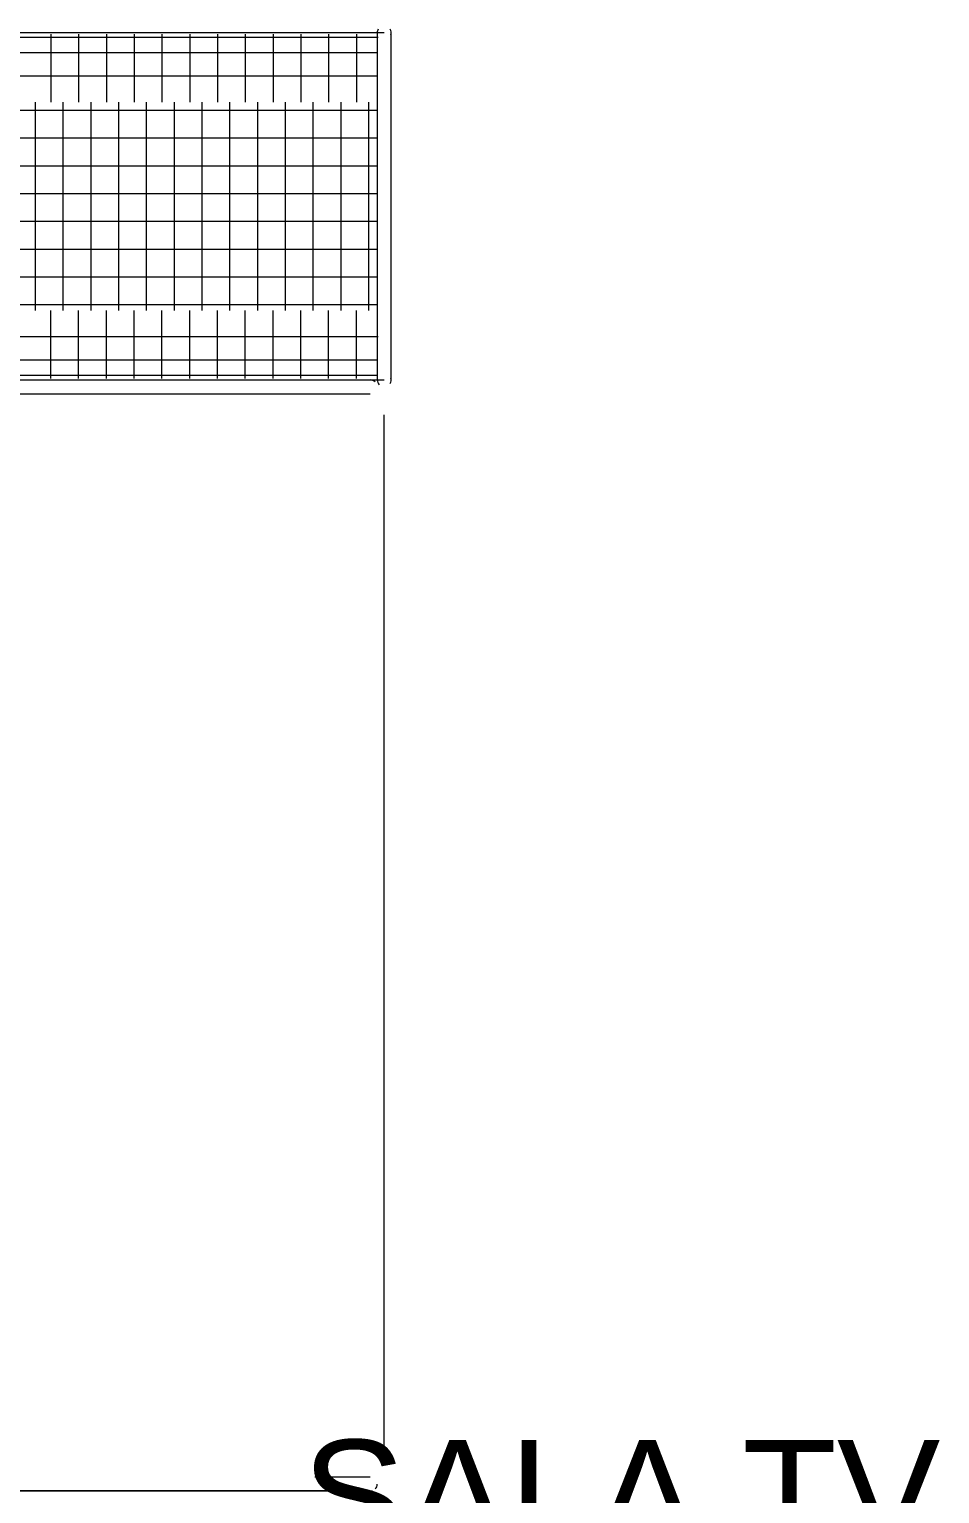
# Model space of a CAD drawing. Header units: millimetres. Extents: x 586.5 to 618.3, y 239.1 to 272.6.
# Drawn here: x 594.736 to 595.391, y 243.308 to 244.363 of the extents above; entities that cross this region are included whole.
import ezdxf

# ---------------------------------------------------------------- set-up
doc = ezdxf.new("R2010")
doc.units = ezdxf.units.MM
doc.header["$LTSCALE"] = 75
doc.linetypes.add('HIDDEN', pattern=[0.375, 0.25, -0.125])
doc.layers.add('A Cumbuca LRZ', color=254, linetype='HIDDEN', lineweight=9)
doc.layers.add('A Mobiliário LRZ', color=253, linetype='Continuous', lineweight=9)
doc.styles.add('R80', font='arial.ttf')

msp = doc.modelspace()

# ---------------------------------------------------------------- linework, layer by layer
at = {"layer": 'A Mobiliário LRZ'}
for p, q in [((594.9915, 244.3604), (594.0715, 244.3604)), ((594.0761, 244.3573), (594.9871, 244.3573)), ((594.7515, 244.3593), (594.7515, 244.3542)), ((594.7715, 244.3593), (594.7715, 244.3542)), ((594.7915, 244.3593), (594.7915, 244.3542)), ((594.8115, 244.3593), (594.8115, 244.3542)), ((594.8315, 244.3593), (594.8315, 244.3542)), ((594.8515, 244.3593), (594.8515, 244.3542)), ((594.8715, 244.3593), (594.8715, 244.3542)), ((594.8915, 244.3593), (594.8915, 244.3542)), ((594.9115, 244.3593), (594.9115, 244.3542)), ((594.9315, 244.3593), (594.9315, 244.3542)), ((594.9515, 244.3593), (594.9515, 244.3542)), ((594.9715, 244.3593), (594.9715, 244.3542)), ((594.9865, 244.3604), (594.9865, 244.3604)), ((594.9865, 244.3604), (594.9865, 244.3602)), ((594.9865, 244.3602), (594.9865, 244.36)), ((594.9865, 244.36), (594.9865, 244.3598)), ((594.9865, 244.3598), (594.9865, 244.3594)), ((594.9865, 244.3594), (594.9865, 244.359)), ((594.9865, 244.359), (594.9865, 244.3585)), ((594.9865, 244.3585), (594.9865, 244.3579)), ((594.9865, 244.3579), (594.9865, 244.3572)), ((594.9865, 244.3572), (594.9865, 244.3565)), ((594.9865, 244.3565), (594.9865, 244.3556)), ((594.9865, 244.3556), (594.9865, 244.3548)), ((594.9965, 244.3603), (594.9965, 244.3604)), ((594.9965, 244.3604), (594.9965, 244.3604)), ((594.9965, 244.3602), (594.9965, 244.3603)), ((594.9965, 244.36), (594.9965, 244.3602)), ((594.9965, 244.3597), (594.9965, 244.36)), ((594.9965, 244.3593), (594.9965, 244.3597)), ((594.9965, 244.3588), (594.9965, 244.3593)), ((594.9965, 244.3583), (594.9965, 244.3588)), ((594.9965, 244.3577), (594.9965, 244.3583)), ((594.9965, 244.357), (594.9965, 244.3577)), ((594.9965, 244.3562), (594.9965, 244.357)), ((594.9965, 244.3554), (594.9965, 244.3562)), ((594.9965, 244.3545), (594.9965, 244.3554)), ((594.0762, 244.3462), (594.9864, 244.3462)), ((594.7515, 244.3542), (594.7515, 244.3462)), ((594.7515, 244.3462), (594.7515, 244.3357)), ((594.7715, 244.3542), (594.7715, 244.3462)), ((594.7715, 244.3462), (594.7715, 244.3357)), ((594.7915, 244.3542), (594.7915, 244.3462)), ((594.7915, 244.3462), (594.7915, 244.3357)), ((594.8115, 244.3542), (594.8115, 244.3462)), ((594.8115, 244.3462), (594.8115, 244.3357)), ((594.8315, 244.3542), (594.8315, 244.3462)), ((594.8315, 244.3462), (594.8315, 244.3357)), ((594.8515, 244.3542), (594.8515, 244.3462)), ((594.8515, 244.3462), (594.8515, 244.3357)), ((594.8715, 244.3542), (594.8715, 244.3462)), ((594.8715, 244.3462), (594.8715, 244.3357)), ((594.8915, 244.3542), (594.8915, 244.3462)), ((594.8915, 244.3462), (594.8915, 244.3357)), ((594.9115, 244.3542), (594.9115, 244.3462)), ((594.9115, 244.3462), (594.9115, 244.3357)), ((594.9315, 244.3542), (594.9315, 244.3462)), ((594.9315, 244.3462), (594.9315, 244.3357)), ((594.9515, 244.3542), (594.9515, 244.3462)), ((594.9515, 244.3462), (594.9515, 244.3357)), ((594.9715, 244.3542), (594.9715, 244.3462)), ((594.9715, 244.3462), (594.9715, 244.3357)), ((594.9865, 244.3548), (594.9865, 244.3538)), ((594.9865, 244.3538), (594.9865, 244.3528)), ((594.9865, 244.3528), (594.9865, 244.3517)), ((594.9865, 244.3517), (594.9865, 244.3505)), ((594.9865, 244.3505), (594.9865, 244.3493)), ((594.9865, 244.3493), (594.9865, 244.348)), ((594.9865, 244.348), (594.9865, 244.3466)), ((594.9865, 244.3466), (594.9865, 244.3452)), ((594.9865, 244.3452), (594.9865, 244.3438)), ((594.9965, 244.3535), (594.9965, 244.3545)), ((594.9965, 244.3525), (594.9965, 244.3535)), ((594.9965, 244.3514), (594.9965, 244.3525)), ((594.9965, 244.3502), (594.9965, 244.3514)), ((594.9965, 244.3489), (594.9965, 244.3502)), ((594.9965, 244.3476), (594.9965, 244.3489)), ((594.9965, 244.3463), (594.9965, 244.3476)), ((594.9965, 244.3448), (594.9965, 244.3463)), ((594.9965, 244.3434), (594.9965, 244.3448)), ((594.7515, 244.3357), (594.7515, 244.3235)), ((594.7715, 244.3357), (594.7715, 244.3235)), ((594.7915, 244.3357), (594.7915, 244.3235)), ((594.8115, 244.3357), (594.8115, 244.3235)), ((594.8315, 244.3357), (594.8315, 244.3235)), ((594.8515, 244.3357), (594.8515, 244.3235)), ((594.8715, 244.3357), (594.8715, 244.3235)), ((594.8915, 244.3357), (594.8915, 244.3235)), ((594.9115, 244.3357), (594.9115, 244.3235)), ((594.9315, 244.3357), (594.9315, 244.3235)), ((594.9515, 244.3357), (594.9515, 244.3235)), ((594.9715, 244.3357), (594.9715, 244.3235)), ((594.9865, 244.3438), (594.9865, 244.3423)), ((594.9865, 244.3423), (594.9865, 244.3407)), ((594.9865, 244.3407), (594.9865, 244.3391)), ((594.9865, 244.3391), (594.9865, 244.3374)), ((594.9865, 244.3374), (594.9865, 244.3357)), ((594.9865, 244.3357), (594.9865, 244.334)), ((594.9965, 244.3418), (594.9965, 244.3434)), ((594.9965, 244.3403), (594.9965, 244.3418)), ((594.9965, 244.3386), (594.9965, 244.3403)), ((594.9965, 244.337), (594.9965, 244.3386)), ((594.9965, 244.3352), (594.9965, 244.337)), ((594.9965, 244.3335), (594.9965, 244.3352)), ((594.0761, 244.3294), (594.9869, 244.3294)), ((594.9865, 244.334), (594.9865, 244.3322)), ((594.9865, 244.3322), (594.9865, 244.3304)), ((594.9865, 244.3304), (594.9865, 244.3285)), ((594.9865, 244.3285), (594.9865, 244.3266)), ((594.9865, 244.3266), (594.9865, 244.3247)), ((594.9865, 244.3247), (594.9865, 244.3228)), ((594.9965, 244.3317), (594.9965, 244.3335)), ((594.9965, 244.3299), (594.9965, 244.3317)), ((594.9965, 244.328), (594.9965, 244.3299)), ((594.9965, 244.3261), (594.9965, 244.328)), ((594.9965, 244.3242), (594.9965, 244.3261)), ((594.9965, 244.3223), (594.9965, 244.3242)), ((594.7515, 244.3235), (594.7515, 244.3104)), ((594.7715, 244.3235), (594.7715, 244.3104)), ((594.7915, 244.3235), (594.7915, 244.3104)), ((594.8115, 244.3235), (594.8115, 244.3104)), ((594.8315, 244.3235), (594.8315, 244.3104)), ((594.8515, 244.3235), (594.8515, 244.3104)), ((594.8715, 244.3235), (594.8715, 244.3104)), ((594.8915, 244.3235), (594.8915, 244.3104)), ((594.9115, 244.3235), (594.9115, 244.3104)), ((594.9315, 244.3235), (594.9315, 244.3104)), ((594.9515, 244.3235), (594.9515, 244.3104)), ((594.9715, 244.3235), (594.9715, 244.3104)), ((594.9865, 244.3228), (594.9865, 244.3209)), ((594.9865, 244.3209), (594.9865, 244.3189)), ((594.9865, 244.3189), (594.9865, 244.3169)), ((594.9865, 244.3169), (594.9865, 244.3149)), ((594.9865, 244.3149), (594.9865, 244.3129)), ((594.9965, 244.3203), (594.9965, 244.3223)), ((594.9965, 244.3184), (594.9965, 244.3203)), ((594.9965, 244.3164), (594.9965, 244.3184)), ((594.9965, 244.3144), (594.9965, 244.3164)), ((594.9965, 244.3124), (594.9965, 244.3144)), ((594.9865, 244.3044), (594.0766, 244.3044)), ((594.7405, 244.1604), (594.7405, 244.3104)), ((594.7605, 244.1604), (594.7605, 244.3104)), ((594.7805, 244.1604), (594.7805, 244.3104)), ((594.8005, 244.1604), (594.8005, 244.3104)), ((594.8205, 244.1604), (594.8205, 244.3104)), ((594.8405, 244.1604), (594.8405, 244.3104)), ((594.8605, 244.1604), (594.8605, 244.3104)), ((594.8805, 244.1604), (594.8805, 244.3104)), ((594.9005, 244.1604), (594.9005, 244.3104)), ((594.9205, 244.1604), (594.9205, 244.3104)), ((594.9405, 244.1604), (594.9405, 244.3104)), ((594.9605, 244.1604), (594.9605, 244.3104)), ((594.9805, 244.1604), (594.9805, 244.3104)), ((594.9865, 244.3129), (594.9865, 244.3109)), ((594.9865, 244.3109), (594.9865, 244.3104)), ((594.9865, 244.3104), (594.9865, 244.1604)), ((594.9965, 244.3104), (594.9965, 244.3124)), ((594.9965, 244.1604), (594.9965, 244.3104)), ((594.9865, 244.2844), (594.0766, 244.2844)), ((594.9865, 244.2644), (594.0767, 244.2644)), ((594.9865, 244.2444), (594.0767, 244.2444)), ((594.9865, 244.2244), (594.0768, 244.2244)), ((594.9865, 244.2044), (594.0768, 244.2044)), ((594.9865, 244.1844), (594.0769, 244.1844)), ((594.9865, 244.1644), (594.0769, 244.1644)), ((594.7515, 244.1473), (594.7515, 244.1604)), ((594.7715, 244.1473), (594.7715, 244.1604)), ((594.7915, 244.1473), (594.7915, 244.1604)), ((594.8115, 244.1473), (594.8115, 244.1604)), ((594.8315, 244.1473), (594.8315, 244.1604)), ((594.8515, 244.1473), (594.8515, 244.1604)), ((594.8715, 244.1473), (594.8715, 244.1604)), ((594.8915, 244.1473), (594.8915, 244.1604)), ((594.9115, 244.1473), (594.9115, 244.1604)), ((594.9315, 244.1473), (594.9315, 244.1604)), ((594.9515, 244.1473), (594.9515, 244.1604)), ((594.9715, 244.1473), (594.9715, 244.1604)), ((594.9865, 244.1604), (594.9865, 244.1584)), ((594.9865, 244.1584), (594.9865, 244.1564)), ((594.9865, 244.1564), (594.9865, 244.1544)), ((594.9965, 244.1599), (594.9965, 244.1604)), ((594.9965, 244.1579), (594.9965, 244.1599)), ((594.9965, 244.1559), (594.9965, 244.1579)), ((594.9965, 244.1539), (594.9965, 244.1559)), ((594.7515, 244.1351), (594.7515, 244.1473)), ((594.7715, 244.1351), (594.7715, 244.1473)), ((594.7915, 244.1351), (594.7915, 244.1473)), ((594.8115, 244.1351), (594.8115, 244.1473)), ((594.8315, 244.1351), (594.8315, 244.1473)), ((594.8515, 244.1351), (594.8515, 244.1473)), ((594.8715, 244.1351), (594.8715, 244.1473)), ((594.8915, 244.1351), (594.8915, 244.1473)), ((594.9115, 244.1351), (594.9115, 244.1473)), ((594.9315, 244.1351), (594.9315, 244.1473)), ((594.9515, 244.1351), (594.9515, 244.1473)), ((594.9715, 244.1351), (594.9715, 244.1473)), ((594.9865, 244.1544), (594.9865, 244.1524)), ((594.9865, 244.1524), (594.9865, 244.1505)), ((594.9865, 244.1505), (594.9865, 244.1485)), ((594.9865, 244.1485), (594.9865, 244.1466)), ((594.9865, 244.1466), (594.9865, 244.1447)), ((594.9865, 244.1447), (594.9865, 244.1428)), ((594.9965, 244.1519), (594.9965, 244.1539)), ((594.9965, 244.1499), (594.9965, 244.1519)), ((594.9965, 244.148), (594.9965, 244.1499)), ((594.9965, 244.1461), (594.9965, 244.148)), ((594.9965, 244.1442), (594.9965, 244.1461)), ((594.9871, 244.1414), (594.0761, 244.1414)), ((594.7515, 244.1246), (594.7515, 244.1351)), ((594.7715, 244.1246), (594.7715, 244.1351)), ((594.7915, 244.1246), (594.7915, 244.1351)), ((594.8115, 244.1246), (594.8115, 244.1351)), ((594.8315, 244.1246), (594.8315, 244.1351)), ((594.8515, 244.1246), (594.8515, 244.1351)), ((594.8715, 244.1246), (594.8715, 244.1351)), ((594.8915, 244.1246), (594.8915, 244.1351)), ((594.9115, 244.1246), (594.9115, 244.1351)), ((594.9315, 244.1246), (594.9315, 244.1351)), ((594.9515, 244.1246), (594.9515, 244.1351)), ((594.9715, 244.1246), (594.9715, 244.1351)), ((594.9865, 244.1428), (594.9865, 244.1409)), ((594.9865, 244.1409), (594.9865, 244.1391)), ((594.9865, 244.1391), (594.9865, 244.1373)), ((594.9865, 244.1373), (594.9865, 244.1356)), ((594.9865, 244.1356), (594.9865, 244.1338)), ((594.9865, 244.1338), (594.9865, 244.1322)), ((594.9965, 244.1423), (594.9965, 244.1442)), ((594.9965, 244.1404), (594.9965, 244.1423)), ((594.9965, 244.1386), (594.9965, 244.1404)), ((594.9965, 244.1368), (594.9965, 244.1386)), ((594.9965, 244.1351), (594.9965, 244.1368)), ((594.9965, 244.1334), (594.9965, 244.1351)), ((594.9864, 244.1246), (594.0762, 244.1246)), ((594.7515, 244.1166), (594.7515, 244.1246)), ((594.7715, 244.1166), (594.7715, 244.1246)), ((594.7915, 244.1166), (594.7915, 244.1246)), ((594.8115, 244.1166), (594.8115, 244.1246)), ((594.8315, 244.1166), (594.8315, 244.1246)), ((594.8515, 244.1166), (594.8515, 244.1246)), ((594.8715, 244.1166), (594.8715, 244.1246)), ((594.8915, 244.1166), (594.8915, 244.1246)), ((594.9115, 244.1166), (594.9115, 244.1246)), ((594.9315, 244.1166), (594.9315, 244.1246)), ((594.9515, 244.1166), (594.9515, 244.1246)), ((594.9715, 244.1166), (594.9715, 244.1246)), ((594.9865, 244.1322), (594.9865, 244.1305)), ((594.9865, 244.1305), (594.9865, 244.129)), ((594.9865, 244.129), (594.9865, 244.1274)), ((594.9865, 244.1274), (594.9865, 244.126)), ((594.9865, 244.126), (594.9865, 244.1245)), ((594.9865, 244.1245), (594.9865, 244.1232)), ((594.9965, 244.1317), (594.9965, 244.1334)), ((594.9965, 244.1301), (594.9965, 244.1317)), ((594.9965, 244.1285), (594.9965, 244.1301)), ((594.9965, 244.127), (594.9965, 244.1285)), ((594.9965, 244.1256), (594.9965, 244.127)), ((594.9965, 244.1242), (594.9965, 244.1256)), ((594.9965, 244.1228), (594.9965, 244.1242)), ((594.9869, 244.1135), (594.0765, 244.1135)), ((594.7515, 244.1115), (594.7515, 244.1166)), ((594.7715, 244.1115), (594.7715, 244.1166)), ((594.7915, 244.1115), (594.7915, 244.1166)), ((594.8115, 244.1115), (594.8115, 244.1166)), ((594.8315, 244.1115), (594.8315, 244.1166)), ((594.8515, 244.1115), (594.8515, 244.1166)), ((594.8715, 244.1115), (594.8715, 244.1166)), ((594.8915, 244.1115), (594.8915, 244.1166)), ((594.9115, 244.1115), (594.9115, 244.1166)), ((594.9315, 244.1115), (594.9315, 244.1166)), ((594.9515, 244.1115), (594.9515, 244.1166)), ((594.9715, 244.1115), (594.9715, 244.1166)), ((594.9865, 244.1232), (594.9865, 244.1219)), ((594.9865, 244.1219), (594.9865, 244.1206)), ((594.9865, 244.1206), (594.9865, 244.1194)), ((594.9865, 244.1194), (594.9865, 244.1183)), ((594.9865, 244.1183), (594.9865, 244.1173)), ((594.9865, 244.1173), (594.9865, 244.1163)), ((594.9865, 244.1163), (594.9865, 244.1154)), ((594.9865, 244.1154), (594.9865, 244.1146)), ((594.9865, 244.1146), (594.9865, 244.1138)), ((594.9865, 244.1138), (594.9865, 244.1131)), ((594.9865, 244.1131), (594.9865, 244.1125)), ((594.9965, 244.1215), (594.9965, 244.1228)), ((594.9965, 244.1203), (594.9965, 244.1215)), ((594.9965, 244.1191), (594.9965, 244.1203)), ((594.9965, 244.118), (594.9965, 244.1191)), ((594.9965, 244.117), (594.9965, 244.118)), ((594.9965, 244.1161), (594.9965, 244.117)), ((594.9965, 244.1152), (594.9965, 244.1161)), ((594.9965, 244.1144), (594.9965, 244.1152)), ((594.9965, 244.1136), (594.9965, 244.1144)), ((594.9965, 244.1129), (594.9965, 244.1136)), ((594.9965, 244.1124), (594.9965, 244.1129)), ((594.3065, 244.1104), (594.9915, 244.1104)), ((594.9865, 244.1125), (594.9865, 244.112)), ((594.9865, 244.112), (594.9865, 244.1115)), ((594.9865, 244.1115), (594.9865, 244.1111)), ((594.9865, 244.1111), (594.9865, 244.1108)), ((594.9865, 244.1108), (594.9865, 244.1106)), ((594.9865, 244.1106), (594.9865, 244.1105)), ((594.9865, 244.1105), (594.9865, 244.1104)), ((594.9865, 244.1104), (594.9865, 244.1104)), ((594.9965, 244.1118), (594.9965, 244.1124)), ((594.9965, 244.1114), (594.9965, 244.1118)), ((594.9965, 244.111), (594.9965, 244.1114)), ((594.9965, 244.1108), (594.9965, 244.111)), ((594.9965, 244.1106), (594.9965, 244.1108)), ((594.9965, 244.1104), (594.9965, 244.1106)), ((594.9965, 244.1104), (594.9965, 244.1104)), ((594.3465, 244.1004), (594.9415, 244.1004)), ((594.9415, 244.1004), (594.9431, 244.1004)), ((594.9431, 244.1004), (594.9447, 244.1004)), ((594.9447, 244.1004), (594.9463, 244.1004)), ((594.9463, 244.1004), (594.9479, 244.1004)), ((594.9479, 244.1004), (594.9495, 244.1004)), ((594.9495, 244.1004), (594.9511, 244.1004)), ((594.9511, 244.1004), (594.9526, 244.1004)), ((594.9526, 244.1004), (594.9541, 244.1004)), ((594.9541, 244.1004), (594.9556, 244.1004)), ((594.9556, 244.1004), (594.9571, 244.1004)), ((594.9571, 244.1004), (594.9586, 244.1004)), ((594.9586, 244.1004), (594.96, 244.1004)), ((594.96, 244.1004), (594.9614, 244.1004)), ((594.9614, 244.1004), (594.9628, 244.1004)), ((594.9628, 244.1004), (594.9641, 244.1004)), ((594.9641, 244.1004), (594.9654, 244.1004)), ((594.9654, 244.1004), (594.9667, 244.1004)), ((594.9667, 244.1004), (594.9679, 244.1004)), ((594.9679, 244.1004), (594.9691, 244.1004)), ((594.9691, 244.1004), (594.9702, 244.1004)), ((594.9702, 244.1004), (594.9713, 244.1004)), ((594.9713, 244.1004), (594.9724, 244.1004)), ((594.9724, 244.1004), (594.9734, 244.1004)), ((594.9734, 244.1004), (594.9743, 244.1004)), ((594.9743, 244.1004), (594.9752, 244.1004)), ((594.9752, 244.1004), (594.976, 244.1004)), ((594.976, 244.1004), (594.9768, 244.1004)), ((594.9768, 244.1004), (594.9775, 244.1004)), ((594.9775, 244.1004), (594.9782, 244.1004)), ((594.9782, 244.1004), (594.9788, 244.1004)), ((594.9788, 244.1004), (594.9794, 244.1004)), ((594.9794, 244.1004), (594.9799, 244.1004)), ((594.9799, 244.1004), (594.9803, 244.1004)), ((594.9803, 244.1004), (594.9807, 244.1004)), ((594.9807, 244.1004), (594.981, 244.1004)), ((594.981, 244.1004), (594.9812, 244.1004)), ((594.9812, 244.1004), (594.9814, 244.1004)), ((594.9814, 244.1004), (594.9815, 244.1004)), ((594.9815, 244.1004), (594.9815, 244.1004)), ((594.9815, 244.1004), (594.9815, 244.1004)), ((594.9915, 243.3354), (594.9915, 244.0854)), ((594.942, 243.3204), (594.9415, 243.3204)), ((594.9436, 243.3204), (594.942, 243.3204)), ((594.9452, 243.3204), (594.9436, 243.3204)), ((594.9468, 243.3204), (594.9452, 243.3204)), ((594.9483, 243.3204), (594.9468, 243.3204)), ((594.9499, 243.3204), (594.9483, 243.3204)), ((594.9515, 243.3204), (594.9499, 243.3204)), ((594.953, 243.3204), (594.9515, 243.3204)), ((594.9545, 243.3204), (594.953, 243.3204)), ((594.956, 243.3204), (594.9545, 243.3204)), ((594.9575, 243.3204), (594.956, 243.3204)), ((594.959, 243.3204), (594.9575, 243.3204)), ((594.9604, 243.3204), (594.959, 243.3204)), ((594.9618, 243.3204), (594.9604, 243.3204)), ((594.9632, 243.3204), (594.9618, 243.3204)), ((594.9645, 243.3204), (594.9632, 243.3204)), ((594.9658, 243.3204), (594.9645, 243.3204)), ((594.967, 243.3204), (594.9658, 243.3204)), ((594.9682, 243.3204), (594.967, 243.3204)), ((594.9694, 243.3204), (594.9682, 243.3204)), ((594.9705, 243.3204), (594.9694, 243.3204)), ((594.9716, 243.3204), (594.9705, 243.3204)), ((594.9726, 243.3204), (594.9716, 243.3204)), ((594.9736, 243.3204), (594.9726, 243.3204)), ((594.9746, 243.3204), (594.9736, 243.3204)), ((594.9754, 243.3204), (594.9746, 243.3204)), ((594.9763, 243.3204), (594.9754, 243.3204)), ((594.977, 243.3204), (594.9763, 243.3204)), ((594.9777, 243.3204), (594.977, 243.3204)), ((594.9784, 243.3204), (594.9777, 243.3204)), ((594.979, 243.3204), (594.9784, 243.3204)), ((594.9795, 243.3204), (594.979, 243.3204)), ((594.98, 243.3204), (594.9795, 243.3204)), ((594.9804, 243.3204), (594.98, 243.3204)), ((594.9807, 243.3204), (594.9804, 243.3204)), ((594.981, 243.3204), (594.9807, 243.3204)), ((594.9813, 243.3204), (594.981, 243.3204)), ((594.9814, 243.3204), (594.9813, 243.3204)), ((594.9815, 243.3204), (594.9814, 243.3204)), ((594.9815, 243.3204), (594.9815, 243.3204)), ((594.9415, 243.3104), (594.3465, 243.3104)), ((594.3465, 243.3104), (594.9415, 243.3104)), ((594.942, 243.3104), (594.9415, 243.3104)), ((594.9415, 243.3104), (594.9431, 243.3104)), ((594.9436, 243.3104), (594.942, 243.3104)), ((594.9431, 243.3104), (594.9447, 243.3104)), ((594.9452, 243.3104), (594.9436, 243.3104)), ((594.9447, 243.3104), (594.9463, 243.3104)), ((594.9468, 243.3104), (594.9452, 243.3104)), ((594.9463, 243.3104), (594.9479, 243.3104)), ((594.9483, 243.3104), (594.9468, 243.3104)), ((594.9479, 243.3104), (594.9495, 243.3104)), ((594.9499, 243.3104), (594.9483, 243.3104)), ((594.9495, 243.3104), (594.9511, 243.3104)), ((594.9515, 243.3104), (594.9499, 243.3104)), ((594.9511, 243.3104), (594.9526, 243.3104)), ((594.953, 243.3104), (594.9515, 243.3104)), ((594.9526, 243.3104), (594.9541, 243.3104)), ((594.9545, 243.3104), (594.953, 243.3104)), ((594.9541, 243.3104), (594.9556, 243.3104)), ((594.956, 243.3104), (594.9545, 243.3104)), ((594.9556, 243.3104), (594.9571, 243.3104)), ((594.9575, 243.3104), (594.956, 243.3104)), ((594.9571, 243.3104), (594.9586, 243.3104)), ((594.959, 243.3104), (594.9575, 243.3104)), ((594.9586, 243.3104), (594.96, 243.3104)), ((594.9604, 243.3104), (594.959, 243.3104)), ((594.96, 243.3104), (594.9614, 243.3104)), ((594.9618, 243.3104), (594.9604, 243.3104)), ((594.9614, 243.3104), (594.9628, 243.3104)), ((594.9632, 243.3104), (594.9618, 243.3104)), ((594.9628, 243.3104), (594.9641, 243.3104)), ((594.9645, 243.3104), (594.9632, 243.3104)), ((594.9641, 243.3104), (594.9654, 243.3104)), ((594.9658, 243.3104), (594.9645, 243.3104)), ((594.9654, 243.3104), (594.9667, 243.3104)), ((594.967, 243.3104), (594.9658, 243.3104)), ((594.9667, 243.3104), (594.9679, 243.3104)), ((594.9682, 243.3104), (594.967, 243.3104)), ((594.9679, 243.3104), (594.9691, 243.3104)), ((594.9694, 243.3104), (594.9682, 243.3104)), ((594.9691, 243.3104), (594.9702, 243.3104)), ((594.9705, 243.3104), (594.9694, 243.3104)), ((594.9702, 243.3104), (594.9713, 243.3104)), ((594.9716, 243.3104), (594.9705, 243.3104)), ((594.9713, 243.3104), (594.9724, 243.3104)), ((594.9726, 243.3104), (594.9716, 243.3104)), ((594.9724, 243.3104), (594.9734, 243.3104)), ((594.9736, 243.3104), (594.9726, 243.3104)), ((594.9734, 243.3104), (594.9743, 243.3104)), ((594.9746, 243.3104), (594.9736, 243.3104)), ((594.9743, 243.3104), (594.9752, 243.3104)), ((594.9754, 243.3104), (594.9746, 243.3104)), ((594.9752, 243.3104), (594.976, 243.3104)), ((594.9763, 243.3104), (594.9754, 243.3104)), ((594.976, 243.3104), (594.9768, 243.3104)), ((594.977, 243.3104), (594.9763, 243.3104)), ((594.9768, 243.3104), (594.9775, 243.3104)), ((594.9777, 243.3104), (594.977, 243.3104)), ((594.9775, 243.3104), (594.9782, 243.3104)), ((594.9784, 243.3104), (594.9777, 243.3104)), ((594.9782, 243.3104), (594.9788, 243.3104)), ((594.979, 243.3104), (594.9784, 243.3104)), ((594.9788, 243.3104), (594.9794, 243.3104)), ((594.9795, 243.3104), (594.979, 243.3104)), ((594.9794, 243.3104), (594.9799, 243.3104)), ((594.98, 243.3104), (594.9795, 243.3104)), ((594.9799, 243.3104), (594.9803, 243.3104)), ((594.9804, 243.3104), (594.98, 243.3104)), ((594.9803, 243.3104), (594.9807, 243.3104)), ((594.9807, 243.3104), (594.9804, 243.3104)), ((594.981, 243.3104), (594.9807, 243.3104)), ((594.9807, 243.3104), (594.981, 243.3104)), ((594.9813, 243.3104), (594.981, 243.3104)), ((594.981, 243.3104), (594.9812, 243.3104)), ((594.9812, 243.3104), (594.9814, 243.3104)), ((594.9814, 243.3104), (594.9813, 243.3104)), ((594.9815, 243.3104), (594.9814, 243.3104)), ((594.9814, 243.3104), (594.9815, 243.3104)), ((594.9815, 243.3104), (594.9815, 243.3104)), ((594.9815, 243.3104), (594.9815, 243.3104)), ((594.9815, 243.3104), (594.9815, 243.3104))]:
    msp.add_line(p, q, dxfattribs=at)
for centre, start, end in [((594.9915, 244.3604), 150, 180), ((594.9915, 244.3604), 345, 30), ((594.9815, 244.1054), 45, 90), ((594.9915, 244.1104), 180, 225), ((594.9915, 244.1104), 330, 15), ((594.9815, 243.3154), 315, 0), ((594.9815, 243.3154), 262.37, 270), ((594.9815, 243.3154), 270, 285), ((594.9815, 243.3054), 45, 90)]:
    msp.add_arc(centre, 0.005, start, end, dxfattribs=at)

# ---------------------------------------------------------------- texts
at = {"layer": 'A Cumbuca LRZ', "style": 'R80'}
msp.add_text('SALA TV', height=0.08, dxfattribs=at).set_placement((594.9323, 243.2672))

doc.saveas('drawing.dxf')
